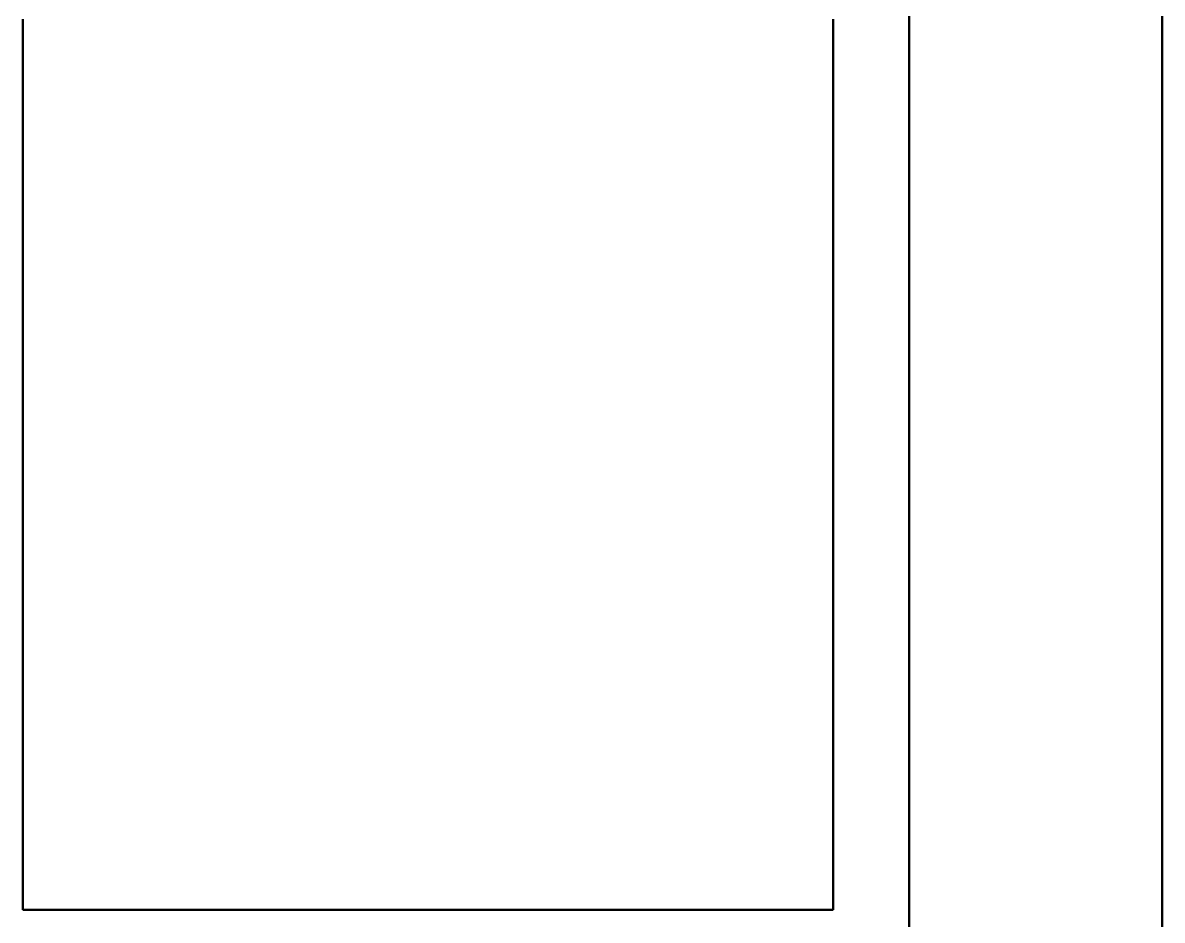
# Model space of a CAD drawing. Header units: millimetres. Extents: x 0 to 594, y 0 to 420.
# Drawn here: x 64 to 75.25, y 183.9 to 192.76 of the extents above; entities that cross this region are included whole.
import ezdxf

# ---------------------------------------------------------------- set-up
doc = ezdxf.new("R2010")
doc.units = ezdxf.units.MM
doc.linetypes.add('ISO02-TRAZOS', pattern=[3.75, 3, -0.75])
doc.layers.add('01-VISIBLE', color=7, linetype='CONTINUOUS', lineweight=50)
doc.layers.add('02-OCULTA', color=4, linetype='ISO02-TRAZOS', lineweight=25)

msp = doc.modelspace()

# ---------------------------------------------------------------- linework, layer by layer
at = {"layer": '01-VISIBLE'}
for p, q in [((72.75, 165.425), (72.75, 203.775)), ((75.25, 165.45), (75.25, 202.73)), ((72, 184), (64, 184))]:
    msp.add_line(p, q, dxfattribs=at)
for points in [[(64, 184), (64, 184.1), (64, 184.2), (64, 184.3), (64, 184.4), (64, 184.5), (64, 184.6), (64, 184.7), (64, 184.8), (64, 184.9), (64, 185), (64, 185.1), (64, 185.2), (64, 185.3), (64, 185.4), (64, 185.5), (64, 185.6), (64, 185.7), (64, 185.8), (64, 185.9), (64, 186), (64, 186.1), (64, 186.2), (64, 186.3), (64, 186.4), (64, 186.5), (64, 186.6), (64, 186.7), (64, 186.8), (64, 186.9), (64, 187), (64, 187.1), (64, 187.2), (64, 187.3), (64, 187.4), (64, 187.5), (64, 187.6), (64, 187.7), (64, 187.8), (64, 187.9), (64, 188), (64, 188.1), (64, 188.2), (64, 188.3), (64, 188.4), (64, 188.5), (64, 188.6), (64, 188.7), (64, 188.8), (64, 188.9), (64, 189), (64, 189.1), (64, 189.2), (64, 189.3), (64, 189.4), (64, 189.5), (64, 189.6), (64, 189.7), (64, 189.8), (64, 189.9), (64, 190), (64, 190.1), (64, 190.2), (64, 190.3), (64, 190.4), (64, 190.5), (64, 190.6), (64, 190.7), (64, 190.8), (64, 190.9), (64, 191), (64, 191.1), (64, 191.2), (64, 191.3), (64, 191.4), (64, 191.5), (64, 191.6), (64, 191.7), (64, 191.8), (64, 191.9), (64, 192), (64, 192.1), (64, 192.2), (64, 192.3), (64, 192.4), (64, 192.5), (64, 192.6), (64, 192.7), (64, 192.8)], [(72, 184), (72, 184.1), (72, 184.2), (72, 184.3), (72, 184.4), (72, 184.5), (72, 184.6), (72, 184.7), (72, 184.8), (72, 184.9), (72, 185), (72, 185.1), (72, 185.2), (72, 185.3), (72, 185.4), (72, 185.5), (72, 185.6), (72, 185.7), (72, 185.8), (72, 185.9), (72, 186), (72, 186.1), (72, 186.2), (72, 186.3), (72, 186.4), (72, 186.5), (72, 186.6), (72, 186.7), (72, 186.8), (72, 186.9), (72, 187), (72, 187.1), (72, 187.2), (72, 187.3), (72, 187.4), (72, 187.5), (72, 187.6), (72, 187.7), (72, 187.8), (72, 187.9), (72, 188), (72, 188.1), (72, 188.2), (72, 188.3), (72, 188.4), (72, 188.5), (72, 188.6), (72, 188.7), (72, 188.8), (72, 188.9), (72, 189), (72, 189.1), (72, 189.2), (72, 189.3), (72, 189.4), (72, 189.5), (72, 189.6), (72, 189.7), (72, 189.8), (72, 189.9), (72, 190), (72, 190.1), (72, 190.2), (72, 190.3), (72, 190.4), (72, 190.5), (72, 190.6), (72, 190.7), (72, 190.8), (72, 190.9), (72, 191), (72, 191.1), (72, 191.2), (72, 191.3), (72, 191.4), (72, 191.5), (72, 191.6), (72, 191.7), (72, 191.8), (72, 191.9), (72, 192), (72, 192.1), (72, 192.2), (72, 192.3), (72, 192.4), (72, 192.5), (72, 192.6), (72, 192.7), (72, 192.8)]]:
    msp.add_lwpolyline(points, dxfattribs=at)
at = {"layer": '02-OCULTA'}
for p, q in [((72.75, 163.7), (72.75, 204.5)), ((72.75, 163.7), (72.75, 204.5)), ((72.75, 163.7), (72.75, 204.5)), ((75.25, 165.45), (75.25, 204.5)), ((75.25, 165.45), (75.25, 204.5)), ((75.25, 165.45), (75.25, 204.5))]:
    msp.add_line(p, q, dxfattribs=at)
for points in [[(64, 192.8), (64, 192.75), (64, 192.7), (64, 192.65), (64, 192.6), (64, 192.55), (64, 192.5), (64, 192.45), (64, 192.4), (64, 192.35), (64, 192.3), (64, 192.25), (64, 192.2), (64, 192.15), (64, 192.1), (64, 192.05), (64, 192), (64, 191.95), (64, 191.9), (64, 191.85), (64, 191.8), (64, 191.75), (64, 191.7), (64, 191.65), (64, 191.6), (64, 191.55), (64, 191.5), (64, 191.45), (64, 191.4), (64, 191.35), (64, 191.3), (64, 191.25), (64, 191.2), (64, 191.15), (64, 191.1), (64, 191.05), (64, 191), (64, 190.95), (64, 190.9), (64, 190.85), (64, 190.8), (64, 190.75), (64, 190.7), (64, 190.65), (64, 190.6), (64, 190.55), (64, 190.5), (64, 190.45), (64, 190.4), (64, 190.35), (64, 190.3), (64, 190.25), (64, 190.2), (64, 190.15), (64, 190.1), (64, 190.05), (64, 190), (64, 189.95), (64, 189.9), (64, 189.85), (64, 189.8), (64, 189.75), (64, 189.7), (64, 189.65), (64, 189.6), (64, 189.55), (64, 189.5), (64, 189.45), (64, 189.4), (64, 189.35), (64, 189.3), (64, 189.25), (64, 189.2), (64, 189.15), (64, 189.1), (64, 189.05), (64, 189), (64, 188.95), (64, 188.9), (64, 188.85), (64, 188.8), (64, 188.75), (64, 188.7), (64, 188.65), (64, 188.6), (64, 188.55), (64, 188.5), (64, 188.45), (64, 188.4), (64, 188.35), (64, 188.3), (64, 188.25), (64, 188.2), (64, 188.15), (64, 188.1), (64, 188.05), (64, 188), (64, 187.95), (64, 187.9), (64, 187.85), (64, 187.8), (64, 187.75), (64, 187.7), (64, 187.65), (64, 187.6), (64, 187.55), (64, 187.5), (64, 187.45), (64, 187.4), (64, 187.35), (64, 187.3), (64, 187.25), (64, 187.2), (64, 187.15), (64, 187.1), (64, 187.05), (64, 187), (64, 186.95), (64, 186.9), (64, 186.85), (64, 186.8), (64, 186.75), (64, 186.7), (64, 186.65), (64, 186.6), (64, 186.55), (64, 186.5), (64, 186.45), (64, 186.4), (64, 186.35), (64, 186.3), (64, 186.25), (64, 186.2), (64, 186.15), (64, 186.1), (64, 186.05), (64, 186), (64, 185.95), (64, 185.9), (64, 185.85), (64, 185.8), (64, 185.75), (64, 185.7), (64, 185.65), (64, 185.6), (64, 185.55), (64, 185.5), (64, 185.45), (64, 185.4), (64, 185.35), (64, 185.3), (64, 185.25), (64, 185.2), (64, 185.15), (64, 185.1), (64, 185.05), (64, 185), (64, 184.95), (64, 184.9), (64, 184.85), (64, 184.8), (64, 184.75), (64, 184.7), (64, 184.65), (64, 184.6), (64, 184.55), (64, 184.5), (64, 184.45), (64, 184.4), (64, 184.35), (64, 184.3), (64, 184.25), (64, 184.2), (64, 184.15), (64, 184.1), (64, 184.05), (64, 184)], [(72, 192.8), (72, 192.75), (72, 192.7), (72, 192.65), (72, 192.6), (72, 192.55), (72, 192.5), (72, 192.45), (72, 192.4), (72, 192.35), (72, 192.3), (72, 192.25), (72, 192.2), (72, 192.15), (72, 192.1), (72, 192.05), (72, 192), (72, 191.95), (72, 191.9), (72, 191.85), (72, 191.8), (72, 191.75), (72, 191.7), (72, 191.65), (72, 191.6), (72, 191.55), (72, 191.5), (72, 191.45), (72, 191.4), (72, 191.35), (72, 191.3), (72, 191.25), (72, 191.2), (72, 191.15), (72, 191.1), (72, 191.05), (72, 191), (72, 190.95), (72, 190.9), (72, 190.85), (72, 190.8), (72, 190.75), (72, 190.7), (72, 190.65), (72, 190.6), (72, 190.55), (72, 190.5), (72, 190.45), (72, 190.4), (72, 190.35), (72, 190.3), (72, 190.25), (72, 190.2), (72, 190.15), (72, 190.1), (72, 190.05), (72, 190), (72, 189.95), (72, 189.9), (72, 189.85), (72, 189.8), (72, 189.75), (72, 189.7), (72, 189.65), (72, 189.6), (72, 189.55), (72, 189.5), (72, 189.45), (72, 189.4), (72, 189.35), (72, 189.3), (72, 189.25), (72, 189.2), (72, 189.15), (72, 189.1), (72, 189.05), (72, 189), (72, 188.95), (72, 188.9), (72, 188.85), (72, 188.8), (72, 188.75), (72, 188.7), (72, 188.65), (72, 188.6), (72, 188.55), (72, 188.5), (72, 188.45), (72, 188.4), (72, 188.35), (72, 188.3), (72, 188.25), (72, 188.2), (72, 188.15), (72, 188.1), (72, 188.05), (72, 188), (72, 187.95), (72, 187.9), (72, 187.85), (72, 187.8), (72, 187.75), (72, 187.7), (72, 187.65), (72, 187.6), (72, 187.55), (72, 187.5), (72, 187.45), (72, 187.4), (72, 187.35), (72, 187.3), (72, 187.25), (72, 187.2), (72, 187.15), (72, 187.1), (72, 187.05), (72, 187), (72, 186.95), (72, 186.9), (72, 186.85), (72, 186.8), (72, 186.75), (72, 186.7), (72, 186.65), (72, 186.6), (72, 186.55), (72, 186.5), (72, 186.45), (72, 186.4), (72, 186.35), (72, 186.3), (72, 186.25), (72, 186.2), (72, 186.15), (72, 186.1), (72, 186.05), (72, 186), (72, 185.95), (72, 185.9), (72, 185.85), (72, 185.8), (72, 185.75), (72, 185.7), (72, 185.65), (72, 185.6), (72, 185.55), (72, 185.5), (72, 185.45), (72, 185.4), (72, 185.35), (72, 185.3), (72, 185.25), (72, 185.2), (72, 185.15), (72, 185.1), (72, 185.05), (72, 185), (72, 184.95), (72, 184.9), (72, 184.85), (72, 184.8), (72, 184.75), (72, 184.7), (72, 184.65), (72, 184.6), (72, 184.55), (72, 184.5), (72, 184.45), (72, 184.4), (72, 184.35), (72, 184.3), (72, 184.25), (72, 184.2), (72, 184.15), (72, 184.1), (72, 184.05), (72, 184)]]:
    msp.add_lwpolyline(points, dxfattribs=at)

doc.saveas('drawing.dxf')
